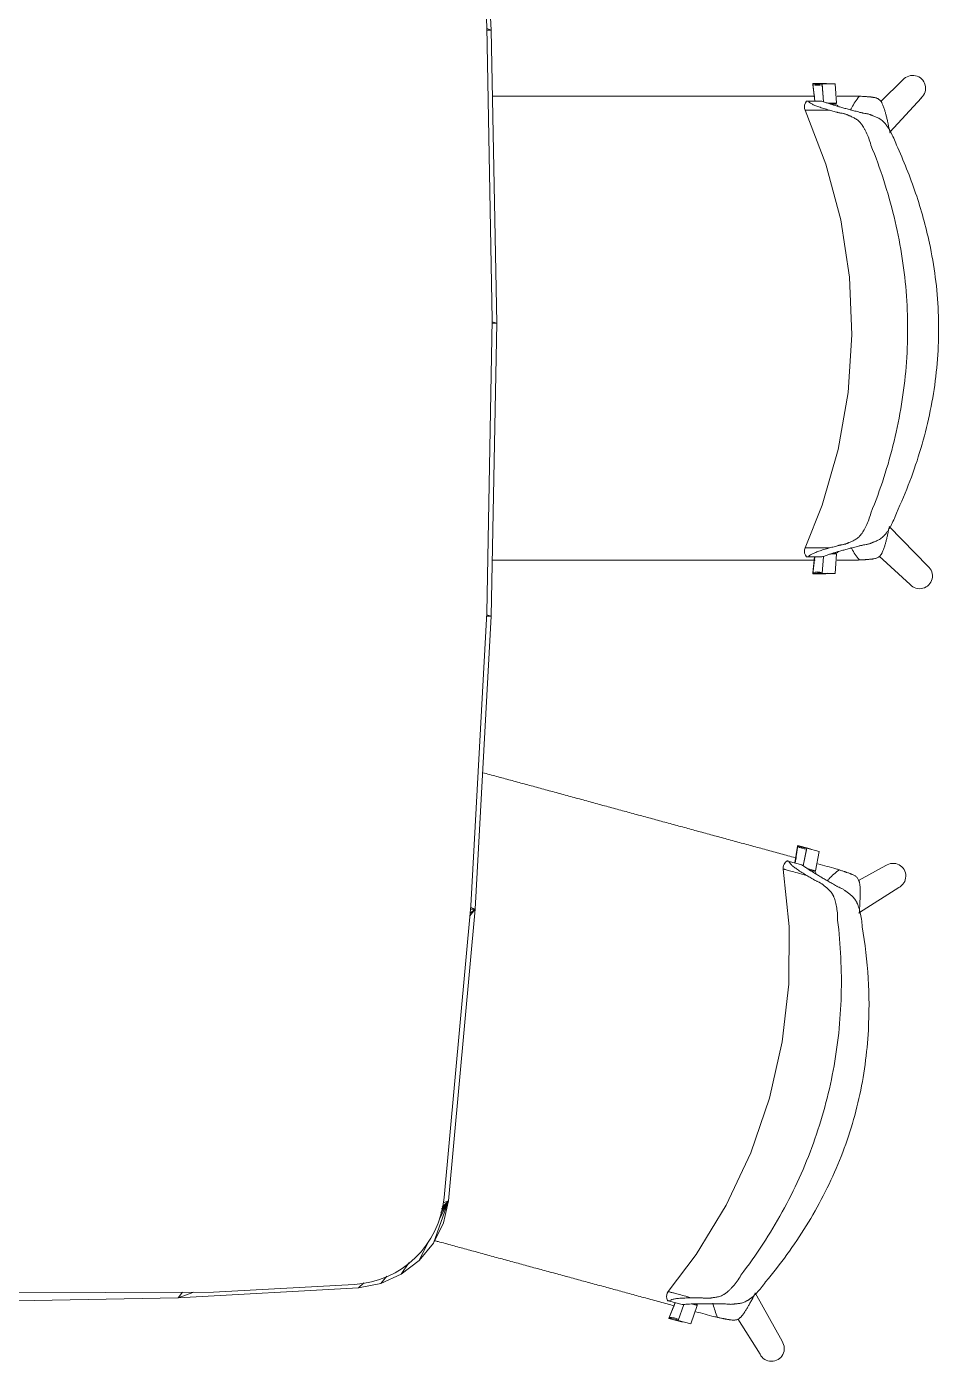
# Model space of a CAD drawing. Header units: millimetres. Extents: x 90978 to 295199, y -4084 to 97293.
# Drawn here: x 177962 to 178894, y 20698 to 22062 of the extents above; entities that cross this region are included whole.
import ezdxf

# ---------------------------------------------------------------- set-up
doc = ezdxf.new("R2010")
doc.units = ezdxf.units.MM
doc.header["$MEASUREMENT"] = 0
doc.layers.get('0').update_dxf_attribs({"linetype": 'CONTINUOUS'})
for name, color, linetype, lineweight in [('A-DETL-THIN', 8, 'CONTINUOUS', 9), ('G-IMPT', 8, 'CONTINUOUS', 9), ('I-FURN', 8, 'CONTINUOUS', 9)]:
    doc.layers.add(name, color=color, linetype=linetype, lineweight=lineweight)

# ---------------------------------------------------------------- blocks, each defined once
blk = doc.blocks.new('Synergy Type 3 - Desk Type 3_dwg_Family - 580997-310579-_3D_-V242-Level 0')
at = {"layer": 'G-IMPT'}
for p, q in [((-619.8, 2126.9), (-435.6, 2137.1)), ((-451.6, 2131.3), (-435.6, 2137.1)), ((-435.6, 2137.1), (-439.9, 2131.4)), ((-435.6, 2137.1), (-251.1, 2140.5)), ((-663.6, 2113.1), (-642.5, 2122.6)), ((-648.8, 2114.9), (-642.5, 2122.6)), ((-642.5, 2122.6), (-619.8, 2126.9)), ((-625.1, 2121.8), (-619.8, 2126.9)), ((-681.9, 2099.1), (-663.6, 2113.1)), ((-671.1, 2101.4), (-663.6, 2113.1)), ((-696.5, 2081.3), (-681.9, 2099.1)), ((-691.5, 2079.6), (-681.9, 2099.1)), ((-711.9, 2038.1), (-696.5, 2081.3)), ((-706.7, 2060.6), (-696.5, 2081.3)), ((-706.7, 2060.6), (-711.9, 2038.1)), ((-711.9, 2038.1), (-702.7, 2056.8)), ((-711.9, 2038.1), (-704.1, 2050.2)), ((-711.9, 2038.1), (-739.2, 1739.6)), ((-711.9, 2038.1), (-704.8, 2046.7)), ((-711.9, 2038.1), (-705.3, 2044.4)), ((-711.9, 2038.1), (-706.2, 2040.1)), ((-739.2, 1739.6), (-755.6, 1440.2)), ((-733.7, 1746.7), (-739.2, 1739.6)), ((-734, 1743.8), (-739.2, 1739.6)), ((-739.2, 1739.6), (-734.5, 1738.2)), ((-739.2, 1739.6), (-734.4, 1739.6)), ((-761.1, 1140.5), (-755.6, 1440.2)), ((-755.6, 1440.2), (-751, 1438.9)), ((-755.6, 1440.2), (-750.9, 1440.2)), ((-761.1, 1140.5), (-755.6, 840.8)), ((-761.1, 1140.5), (-756.5, 1139.1)), ((-761.1, 1140.5), (-756.5, 1140.5)), ((-755.6, 840.8), (-739.2, 541.4)), ((-755.6, 840.8), (-751.1, 839.4)), ((-755.6, 840.8), (-751.2, 840.8))]:
    blk.add_line(p, q, dxfattribs=at)

msp = doc.modelspace()

# ---------------------------------------------------------------- linework, layer by layer
at = {"layer": 'A-DETL-THIN'}
for p, q in [((178432, 22062.4), (178415.6, 22361.8)), ((178437.4, 21762.7), (178432, 22062.4)), ((178432, 21462.9), (178437.4, 21762.7)), ((178415.6, 21163.6), (178432, 21462.9)), ((178388.3, 20865.1), (178415.6, 21163.6)), ((178152.4, 20768.5), (178296.2, 20776.3)), ((177718.1, 20767.2), (178152.4, 20768.5))]:
    msp.add_line(p, q, dxfattribs=at)
msp.add_arc((178290.9, 20873.8), 97.7, 273.099, 354.8471, dxfattribs=at)
at = {"layer": 'I-FURN'}
for p, q in [((178765, 22004.4), (178767.2, 21986.2)), ((178778.4, 22004.4), (178765, 22004.4)), ((178765, 22003.4), (178767.1, 21986.2)), ((178775.9, 21985.7), (178774.7, 22003.1)), ((178776, 21985.7), (178774.8, 22004)), ((178774.8, 22004), (178788.1, 22004)), ((178788.1, 22004), (178789.4, 21984.1)), ((178857.3, 22008), (178834.6, 21985.9)), ((178757.6, 21984.5), (178758.8, 21986.2)), ((178774.5, 21986.2), (178760.8, 21986.2)), ((178843.8, 21954.7), (178876.1, 21989.8)), ((178756.6, 21980.8), (178756.8, 21982.3)), ((178756.7, 21978.9), (178756.6, 21980.8)), ((178757.2, 21977.1), (178756.7, 21978.9)), ((178756.8, 21982.3), (178757.6, 21984.5)), ((178757.2, 21977.1), (178778.5, 21922)), ((178789.4, 21984.1), (178780.6, 21984.1)), ((178789.4, 21983.2), (178783.5, 21983.2)), ((178778.5, 21922), (178793.7, 21864.9)), ((178793.7, 21864.9), (178802.6, 21806.4)), ((178802.6, 21806.4), (178805.1, 21747.3)), ((178805.1, 21747.3), (178801.3, 21688.3)), ((178801.3, 21688.3), (178791.1, 21630.1)), ((178791.1, 21630.1), (178774.7, 21573.3)), ((178774.7, 21573.3), (178757.2, 21529.4)), ((178882.8, 21510.8), (178843.3, 21551.5)), ((178756.7, 21527.5), (178756.6, 21525.6)), ((178756.6, 21525.6), (178756.8, 21524.1)), ((178757.2, 21529.4), (178756.7, 21527.5)), ((178756.8, 21524.1), (178757.6, 21522)), ((178757.6, 21522), (178758.8, 21520.2)), ((178783.5, 21523.3), (178789.4, 21523.3)), ((178786.4, 21524.2), (178789.4, 21524.2)), ((178789.4, 21523.3), (178788.1, 21503.4)), ((178774.5, 21520.2), (178760.8, 21520.2)), ((178767.1, 21520.2), (178765, 21503.1)), ((178767, 21520.2), (178765, 21504)), ((178774.7, 21503.4), (178775.9, 21520.7)), ((178833, 21521.1), (178864.6, 21492.1)), ((178765, 21503.1), (178778.3, 21503.1)), ((178788.1, 21503.4), (178774.7, 21503.4)), ((178749.4, 21224.4), (178746.9, 21207.3)), ((178749.7, 21225.3), (178747, 21207.2)), ((178762.6, 21221.8), (178749.7, 21225.3)), ((178755.3, 21204.5), (178758.7, 21221.5)), ((178755.4, 21204.4), (178759, 21222.4)), ((178759, 21222.4), (178771.8, 21218.9)), ((178735.9, 21206.2), (178737.2, 21208.1)), ((178737.2, 21208.1), (178738.9, 21209.5)), ((178754, 21205.3), (178740.9, 21208.9)), ((178771.8, 21218.9), (178767.9, 21199.4)), ((178735, 21203), (178735.3, 21204.8)), ((178735, 21201.1), (178735, 21203)), ((178735, 21201.1), (178741, 21142.3)), ((178735.3, 21204.8), (178735.9, 21206.2)), ((178767.9, 21199.4), (178759.4, 21201.7)), ((178767.7, 21198.5), (178762, 21200)), ((178839.7, 21204.6), (178811.9, 21189.2)), ((178812.7, 21156.7), (178853, 21182.1)), ((178741, 21142.3), (178740.7, 21083.2)), ((178740.7, 21083.2), (178733.9, 21024.5)), ((178733.9, 21024.5), (178720.9, 20966.8)), ((178720.9, 20966.8), (178701.7, 20910.8)), ((178701.7, 20910.8), (178676.6, 20857.3)), ((178676.6, 20857.3), (178645.8, 20806.8)), ((178645.8, 20806.8), (178617.4, 20769)), ((178615.8, 20765.6), (178615.6, 20764.1)), ((178615.6, 20764.1), (178615.8, 20761.9)), ((178616.4, 20767.4), (178615.8, 20765.6)), ((178615.8, 20761.9), (178616.5, 20759.8)), ((178617.4, 20769), (178616.4, 20767.4)), ((178624.5, 20757.6), (178618, 20741.6)), ((178624.4, 20757.7), (178618.3, 20742.5)), ((178631.6, 20755.7), (178618.5, 20759.3)), ((178733.7, 20718.2), (178706.3, 20767.8)), ((178627.5, 20739.4), (178633.2, 20755.8)), ((178646.9, 20754.7), (178640.3, 20735.9)), ((178641.2, 20756.3), (178646.9, 20754.7)), ((178644.2, 20756.4), (178647.2, 20755.6)), ((178618, 20741.6), (178630.9, 20738.1)), ((178640.3, 20735.9), (178627.5, 20739.4)), ((178688.4, 20741.1), (178711.2, 20704.9))]:
    msp.add_line(p, q, dxfattribs=at)
for centre, start, end in [((178867.3, 21999.5), 311.9896, 139.6059), ((178874.3, 21500.8), 221.9662, 49.5824), ((178847.1, 21193.8), 296.7636, 124.3798), ((178722.9, 20710.8), 206.7401, 34.3564)]:
    msp.add_arc(centre, 13.1, start, end, dxfattribs=at)
for centre, major_axis, start_param, end_param in [((178770.4, 22020.9), (0, 17.4), 2.819103, 3.398599), ((178770.4, 22019.9), (0, 17.4), 2.819103, 3.398599), ((178783.8, 22020.9), (0, 17.4), 2.819103, 2.902745), ((178770.4, 21487.5), (0, 17.4), 6.026179, 6.605675), ((178770.4, 21486.6), (0, 17.4), 6.026179, 6.605675), ((178783.7, 21486.6), (0, 17.4), 0.238848, 0.322489), ((178758.9, 21238.9), (4.6, 16.8), 2.819103, 3.398599), ((178759.2, 21239.8), (4.6, 16.8), 2.819103, 3.398599), ((178772.1, 21236.3), (4.6, 16.8), 2.819103, 2.902745), ((178618.9, 20724.3), (4.6, 16.8), 6.026179, 6.605675), ((178619.2, 20725.2), (4.6, 16.8), 6.026179, 6.605675), ((178631.7, 20720.8), (4.6, 16.8), 0.238848, 0.322489)]:
    msp.add_ellipse(centre, major_axis=major_axis, ratio=0.978487, start_param=start_param, end_param=end_param, dxfattribs=at)
for points, knots in [([(178437.8, 21991.5), (178441.7, 21991.5), (178450.5, 21991.5), (178464.2, 21991.5), (178478.8, 21991.5), (178493.7, 21991.5), (178508.9, 21991.5), (178524.2, 21991.5), (178539.4, 21991.5), (178551.9, 21991.5), (178562, 21991.5), (178569.7, 21991.5), (178577.3, 21991.5), (178587.3, 21991.5), (178599.7, 21991.5), (178612, 21991.5), (178622, 21991.5), (178629.6, 21991.5), (178637.1, 21991.5), (178647.1, 21991.5), (178659.6, 21991.5), (178672, 21991.5), (178682.1, 21991.5), (178689.8, 21991.5), (178697.5, 21991.5), (178707.5, 21991.5), (178720, 21991.5), (178735.1, 21991.5), (178750.5, 21991.5), (178761.3, 21991.5), (178766.9, 21991.5), (178767.3, 21991.5)], [-0.8855315, -0.8855315, -0.8855315, -0.8855315, -0.8571429, -0.8214286, -0.7857143, -0.75, -0.7142857, -0.6785714, -0.6428571, -0.6071429, -0.5892857, -0.5714286, -0.5535714, -0.5357143, -0.5, -0.4642857, -0.4464286, -0.4285714, -0.4107143, -0.3928571, -0.3571429, -0.3214286, -0.3035714, -0.2857143, -0.2678571, -0.25, -0.2142857, -0.1785714, -0.1428571, -0.1071429, -0.103964, -0.103964, -0.103964, -0.103964]), ([(178760.8, 21986.2), (178760.3, 21986.2), (178759.5, 21986.2), (178758.8, 21986.2), (178758.7, 21986.2), (178759.3, 21986.2), (178760.1, 21986.2), (178760.5, 21986.2)], [0, 0, 0, 0, 0.125, 0.25, 0.375, 0.5, 0.5837817, 0.5837817, 0.5837817, 0.5837817]), ([(178812.8, 21991.3), (178811.2, 21989.4), (178808.4, 21985.6), (178805.5, 21980.9), (178804.2, 21978.1), (178803.8, 21977.3)], [0, 0, 0, 0, 0.02777778, 0.05555556, 0.06696683, 0.06696683, 0.06696683, 0.06696683]), ([(178812.8, 21991.3), (178813.9, 21991.3), (178815.5, 21991.2), (178817.5, 21991), (178818.6, 21991), (178819.4, 21990.9), (178820.2, 21990.9), (178821.2, 21990.8), (178822.4, 21990.7), (178823.7, 21990.6), (178824.6, 21990.5), (178825.1, 21990.4), (178825.5, 21990.4), (178825.9, 21990.3), (178826.4, 21990.3), (178827.2, 21990.1), (178828.4, 21989.9), (178829.8, 21989.6), (178831, 21989.2), (178832.2, 21988.5), (178833.4, 21987.6), (178834.3, 21986.7), (178835, 21985.8), (178835.4, 21985.1), (178835.8, 21984.4), (178836.3, 21983.4), (178836.9, 21982.1), (178837.5, 21980.4), (178838.1, 21978.6), (178838.7, 21976.9), (178839.1, 21975.3), (178839.6, 21973.8), (178840, 21972.1), (178840.5, 21970.3), (178841.1, 21967.8), (178842.1, 21963.4), (178842.9, 21959.6), (178843.4, 21957.3)], [0, 0, 0, 0, 0.0625, 0.09375, 0.109375, 0.125, 0.140625, 0.15625, 0.1875, 0.21875, 0.234375, 0.242188, 0.25, 0.257812, 0.265625, 0.28125, 0.3125, 0.34375, 0.375, 0.40625, 0.4375, 0.46875, 0.484375, 0.5, 0.515625, 0.53125, 0.5625, 0.59375, 0.625, 0.65625, 0.6875, 0.71875, 0.75, 0.78125, 0.8125, 0.875, 1, 1, 1, 1]), ([(178757.9, 21977.1), (178758.1, 21977.1), (178758.8, 21977.1), (178760.8, 21977.1), (178764.7, 21977.1), (178771.9, 21977.1), (178778.4, 21977.1), (178782.1, 21977.1)], [0.4444444, 0.4444444, 0.4444444, 0.4444444, 0.5138889, 0.5833333, 0.7222222, 0.8611111, 1, 1, 1, 1]), ([(178781.6, 21983.8), (178783.5, 21983.1), (178786.7, 21982.1), (178791.8, 21980.6), (178795.8, 21979.5), (178800.1, 21978.3), (178804.6, 21977.2), (178808.6, 21976.1), (178812, 21975.2), (178814.1, 21974.6), (178815.8, 21974.2), (178817.5, 21973.9), (178819.2, 21973.7), (178820.9, 21973.3), (178822.3, 21973), (178823.5, 21972.6), (178824.3, 21972.3), (178824.8, 21972.1), (178825.2, 21971.9), (178825.6, 21971.8), (178826.1, 21971.5), (178827, 21971.2), (178828.3, 21970.7), (178830, 21970), (178831.7, 21969.2), (178833.4, 21968.3), (178835.1, 21967.2), (178836.5, 21966), (178837.5, 21965.1), (178838.1, 21964.5), (178838.5, 21964), (178838.9, 21963.6), (178839.4, 21962.9), (178840.4, 21961.7), (178841.7, 21959.8), (178843.3, 21957.3), (178845.4, 21953.7), (178847.8, 21948.6), (178849.7, 21943.9), (178850.6, 21941.4)], [0, 0, 0, 0, 0.142857, 0.214286, 0.285714, 0.357143, 0.428571, 0.5, 0.535714, 0.571429, 0.589286, 0.607143, 0.642857, 0.660714, 0.678571, 0.696429, 0.705357, 0.709821, 0.714286, 0.71875, 0.723214, 0.732143, 0.75, 0.767857, 0.785714, 0.803571, 0.821429, 0.839286, 0.848214, 0.852679, 0.857143, 0.861607, 0.866071, 0.875, 0.892857, 0.910714, 0.928571, 0.964286, 1, 1, 1, 1]), ([(178824.5, 21941.4), (178823.8, 21943.9), (178822.3, 21948.5), (178820.2, 21953.6), (178818.4, 21957.2), (178817, 21959.6), (178815.7, 21961.5), (178814.9, 21962.7), (178814.4, 21963.4), (178814, 21963.8), (178813.6, 21964.3), (178813.1, 21964.9), (178812.1, 21965.9), (178810.7, 21967.1), (178809, 21968.2), (178807.3, 21969.2), (178805.6, 21970), (178804, 21970.8), (178802.7, 21971.3), (178801.8, 21971.7), (178801.4, 21971.9), (178801, 21972.1), (178800.7, 21972.2), (178800.2, 21972.4), (178799.4, 21972.7), (178798.4, 21973.1), (178797.2, 21973.4), (178795.8, 21973.7), (178794.3, 21974), (178792.8, 21974.2), (178791.7, 21974.5), (178790.5, 21974.8), (178788.9, 21975.3), (178786.1, 21976), (178783.7, 21976.7), (178782.1, 21977.1)], [0, 0, 0, 0, 0.0625, 0.125, 0.15625, 0.1875, 0.21875, 0.234375, 0.242188, 0.25, 0.257812, 0.265625, 0.28125, 0.3125, 0.34375, 0.375, 0.40625, 0.4375, 0.46875, 0.484375, 0.492188, 0.5, 0.507812, 0.515625, 0.53125, 0.5625, 0.59375, 0.625, 0.6875, 0.71875, 0.75, 0.78125, 0.8125, 0.875, 1, 1, 1, 1]), ([(178824.5, 21565.1), (178829.4, 21577), (178838.2, 21601.2), (178852.2, 21650.8), (178862.6, 21714.5), (178862.6, 21792), (178852.2, 21855.7), (178838.2, 21905.3), (178829.4, 21929.4), (178824.5, 21941.4)], [-1, -1, -1, -1, -0.9, -0.8, -0.6, -0.4, -0.2, -0.1, 0, 0, 0, 0]), ([(178850.6, 21941.4), (178858, 21925.3), (178871.2, 21892.5), (178887, 21835.5), (178895.5, 21771), (178892.3, 21700.1), (178879.8, 21642.2), (178864.7, 21597.5), (178855.6, 21575.8), (178850.6, 21565.1)], [-1, -1, -1, -1, -0.863636, -0.727273, -0.545455, -0.363636, -0.181818, -0.090909, 0, 0, 0, 0]), ([(178850.6, 21565.1), (178849.7, 21562.6), (178847.8, 21557.8), (178845.4, 21552.7), (178843.3, 21549.1), (178841.7, 21546.7), (178840.4, 21544.8), (178839.4, 21543.6), (178838.9, 21542.9), (178838.5, 21542.4), (178838.1, 21542), (178837.5, 21541.4), (178836.5, 21540.4), (178835.1, 21539.3), (178833.4, 21538.1), (178831.7, 21537.2), (178830, 21536.5), (178828.3, 21535.8), (178827, 21535.3), (178826.1, 21534.9), (178825.6, 21534.7), (178825.2, 21534.5), (178824.8, 21534.4), (178824.3, 21534.2), (178823.5, 21533.9), (178822.3, 21533.5), (178820.9, 21533.2), (178819.2, 21532.8), (178817.5, 21532.5), (178815.8, 21532.2), (178814.5, 21531.9), (178813.2, 21531.6), (178811.5, 21531.2), (178808.6, 21530.4), (178804.6, 21529.3), (178800.1, 21528.1), (178795.8, 21527), (178791.8, 21525.9), (178788, 21524.8), (178784.6, 21523.7), (178782.6, 21523), (178781.6, 21522.7)], [0, 0, 0, 0, 0.035714, 0.071429, 0.089286, 0.107143, 0.125, 0.133929, 0.138393, 0.142857, 0.147321, 0.151786, 0.160714, 0.178571, 0.196429, 0.214286, 0.232143, 0.25, 0.267857, 0.276786, 0.28125, 0.285714, 0.290179, 0.294643, 0.303571, 0.321429, 0.339286, 0.357143, 0.392857, 0.410714, 0.428571, 0.446429, 0.464286, 0.5, 0.571429, 0.642857, 0.714286, 0.785714, 0.857143, 0.928571, 1, 1, 1, 1]), ([(178782.1, 21529.4), (178783.7, 21529.8), (178786.1, 21530.5), (178788.9, 21531.2), (178790.5, 21531.6), (178791.7, 21532), (178792.8, 21532.2), (178794.3, 21532.5), (178795.8, 21532.7), (178797.2, 21533.1), (178798.4, 21533.4), (178799.4, 21533.7), (178800.2, 21534), (178800.7, 21534.2), (178801, 21534.4), (178801.4, 21534.6), (178801.8, 21534.8), (178802.7, 21535.2), (178804, 21535.7), (178805.6, 21536.4), (178807.3, 21537.2), (178809, 21538.2), (178810.7, 21539.4), (178812.1, 21540.6), (178813.1, 21541.6), (178813.6, 21542.2), (178814, 21542.6), (178814.4, 21543.1), (178814.9, 21543.8), (178815.7, 21545), (178817, 21546.8), (178818.4, 21549.3), (178820.2, 21552.9), (178822.3, 21558), (178823.8, 21562.6), (178824.5, 21565.1)], [0, 0, 0, 0, 0.125, 0.1875, 0.21875, 0.25, 0.28125, 0.3125, 0.375, 0.40625, 0.4375, 0.46875, 0.484375, 0.492188, 0.5, 0.507812, 0.515625, 0.53125, 0.5625, 0.59375, 0.625, 0.65625, 0.6875, 0.71875, 0.734375, 0.742188, 0.75, 0.757812, 0.765625, 0.78125, 0.8125, 0.84375, 0.875, 0.9375, 1, 1, 1, 1]), ([(178843.4, 21551.1), (178842.9, 21548.8), (178842.1, 21545), (178841.1, 21540.6), (178840.5, 21538.1), (178840, 21536.3), (178839.6, 21534.6), (178839.1, 21533), (178838.7, 21531.5), (178838.1, 21529.7), (178837.5, 21527.9), (178836.9, 21526.3), (178836.3, 21524.9), (178835.8, 21524), (178835.4, 21523.3), (178835, 21522.6), (178834.3, 21521.7), (178833.4, 21520.7), (178832.2, 21519.8), (178831, 21519.2), (178829.8, 21518.8), (178828.4, 21518.5), (178827.2, 21518.2), (178826.4, 21518.1), (178825.9, 21518), (178825.5, 21518), (178825.1, 21517.9), (178824.6, 21517.9), (178823.7, 21517.8), (178822.4, 21517.7), (178821.2, 21517.6), (178820.2, 21517.5), (178819.4, 21517.5), (178818.6, 21517.4), (178817.5, 21517.3), (178815.5, 21517.2), (178813.9, 21517.1), (178812.8, 21517.1)], [0, 0, 0, 0, 0.125, 0.1875, 0.21875, 0.25, 0.28125, 0.3125, 0.34375, 0.375, 0.40625, 0.4375, 0.46875, 0.484375, 0.5, 0.515625, 0.53125, 0.5625, 0.59375, 0.625, 0.65625, 0.6875, 0.71875, 0.734375, 0.742188, 0.75, 0.757812, 0.765625, 0.78125, 0.8125, 0.84375, 0.859375, 0.875, 0.890625, 0.90625, 0.9375, 1, 1, 1, 1]), ([(178782.1, 21529.4), (178779.1, 21529.4), (178773.8, 21529.4), (178767.4, 21529.4), (178762.6, 21529.4), (178760, 21529.4), (178758.6, 21529.4), (178758.1, 21529.4), (178757.9, 21529.4)], [0, 0, 0, 0, 0.1111111, 0.2222222, 0.3333333, 0.4444444, 0.5, 0.5555556, 0.5555556, 0.5555556, 0.5555556]), ([(178804.5, 21529.7), (178804.6, 21529.4), (178805.8, 21527), (178808.4, 21522.7), (178811.2, 21518.9), (178812.8, 21517.1)], [0.93933321, 0.93933321, 0.93933321, 0.93933321, 0.94444444, 0.97222222, 1, 1, 1, 1]), ([(178767.4, 21516.9), (178766.7, 21516.9), (178763.4, 21516.9), (178757.6, 21516.9), (178749.8, 21516.9), (178742, 21516.9), (178731.9, 21516.9), (178719.6, 21516.9), (178707.3, 21516.9), (178697.4, 21516.9), (178689.8, 21516.9), (178682.2, 21516.9), (178672.2, 21516.9), (178659.7, 21516.9), (178644.8, 21516.9), (178629.7, 21516.9), (178614.5, 21516.9), (178599.6, 21516.9), (178587.1, 21516.9), (178577, 21516.9), (178569.3, 21516.9), (178561.7, 21516.9), (178551.7, 21516.9), (178539.2, 21516.9), (178526.7, 21516.9), (178516.7, 21516.9), (178509, 21516.9), (178501.4, 21516.9), (178491.4, 21516.9), (178479.1, 21516.9), (178464.5, 21516.9), (178450.7, 21516.9), (178441.7, 21516.9), (178437.6, 21516.9)], [-0.8977274, -0.8977274, -0.8977274, -0.8977274, -0.8928571, -0.875, -0.8571429, -0.8392857, -0.8214286, -0.7857143, -0.75, -0.7321429, -0.7142857, -0.6964286, -0.6785714, -0.6428571, -0.6071429, -0.5714286, -0.5357143, -0.5, -0.4642857, -0.4464286, -0.4285714, -0.4107143, -0.3928571, -0.3571429, -0.3214286, -0.3035714, -0.2857143, -0.2678571, -0.25, -0.2142857, -0.1785714, -0.1428571, -0.1134191, -0.1134191, -0.1134191, -0.1134191]), ([(178760.5, 21520.2), (178760.1, 21520.2), (178759.3, 21520.2), (178758.7, 21520.2), (178758.8, 21520.2), (178759.5, 21520.2), (178760.3, 21520.2), (178760.8, 21520.2)], [0.4171888, 0.4171888, 0.4171888, 0.4171888, 0.5, 0.625, 0.75, 0.875, 1, 1, 1, 1]), ([(178427.8, 21299.6), (178432.5, 21298.3), (178441.9, 21295.8), (178456, 21291.9), (178470.2, 21288.1), (178484.5, 21284.2), (178499.2, 21280.2), (178514, 21276.2), (178528.6, 21272.2), (178540.7, 21268.9), (178550.4, 21266.2), (178557.8, 21264.2), (178565.2, 21262.2), (178574.8, 21259.6), (178586.8, 21256.3), (178598.7, 21253.1), (178608.3, 21250.5), (178615.6, 21248.5), (178622.9, 21246.5), (178632.6, 21243.9), (178644.5, 21240.6), (178656.6, 21237.3), (178666.3, 21234.7), (178673.7, 21232.7), (178681.1, 21230.7), (178690.8, 21228), (178702.9, 21224.7), (178717.4, 21220.8), (178732.3, 21216.7), (178742.7, 21213.9), (178748.1, 21212.4), (178748.5, 21212.3)], [-0.8924428, -0.8924428, -0.8924428, -0.8924428, -0.8571429, -0.8214286, -0.7857143, -0.75, -0.7142857, -0.6785714, -0.6428571, -0.6071429, -0.5892857, -0.5714286, -0.5535714, -0.5357143, -0.5, -0.4642857, -0.4464286, -0.4285714, -0.4107143, -0.3928571, -0.3571429, -0.3214286, -0.3035714, -0.2857143, -0.2678571, -0.25, -0.2142857, -0.1785714, -0.1428571, -0.1071429, -0.103964, -0.103964, -0.103964, -0.103964]), ([(178740.9, 21208.9), (178740.3, 21209.1), (178739.6, 21209.3), (178738.9, 21209.5), (178738.8, 21209.5), (178739.4, 21209.3), (178740.2, 21209.1), (178740.5, 21209)], [0, 0, 0, 0, 0.125, 0.25, 0.375, 0.5, 0.5837817, 0.5837817, 0.5837817, 0.5837817]), ([(178735, 21201.1), (178735, 21201.1), (178735.1, 21201), (178735.6, 21200.9), (178736.5, 21200.7), (178738.4, 21200.2), (178742.2, 21199.1), (178749.1, 21197.2), (178755.4, 21195.5), (178759, 21194.5)], [0.3374293, 0.3374293, 0.3374293, 0.3374293, 0.3888889, 0.4444444, 0.5138889, 0.5833333, 0.7222222, 0.8611111, 1, 1, 1, 1]), ([(178790.5, 21148.9), (178790.5, 21151.5), (178790.3, 21156.4), (178789.6, 21161.8), (178788.8, 21165.8), (178788, 21168.5), (178787.4, 21170.6), (178786.8, 21172), (178786.5, 21172.8), (178786.3, 21173.4), (178786, 21173.9), (178785.7, 21174.6), (178785, 21175.8), (178784, 21177.3), (178782.7, 21178.9), (178781.3, 21180.3), (178779.9, 21181.5), (178778.5, 21182.7), (178777.4, 21183.5), (178776.6, 21184.1), (178776.2, 21184.5), (178775.9, 21184.7), (178775.6, 21185), (178775.2, 21185.3), (178774.6, 21185.8), (178773.7, 21186.4), (178772.6, 21187), (178771.3, 21187.7), (178770, 21188.3), (178768.6, 21188.9), (178767.5, 21189.5), (178766.5, 21190.1), (178765, 21191), (178762.5, 21192.4), (178760.4, 21193.7), (178759, 21194.5)], [0, 0, 0, 0, 0.0625, 0.125, 0.15625, 0.1875, 0.21875, 0.234375, 0.242188, 0.25, 0.257812, 0.265625, 0.28125, 0.3125, 0.34375, 0.375, 0.40625, 0.4375, 0.46875, 0.484375, 0.492188, 0.5, 0.507812, 0.515625, 0.53125, 0.5625, 0.59375, 0.625, 0.6875, 0.71875, 0.75, 0.78125, 0.8125, 0.875, 1, 1, 1, 1]), ([(178760.3, 21201.1), (178761.9, 21200), (178764.8, 21198.1), (178769.2, 21195.4), (178772.9, 21193.2), (178776.7, 21191), (178780.7, 21188.7), (178784.3, 21186.6), (178787.3, 21184.9), (178789.2, 21183.7), (178790.8, 21182.9), (178792.3, 21182.2), (178793.9, 21181.5), (178795.5, 21180.7), (178796.7, 21180), (178797.7, 21179.3), (178798.5, 21178.8), (178798.9, 21178.5), (178799.2, 21178.2), (178799.5, 21178), (178800, 21177.6), (178800.7, 21177), (178801.9, 21176.2), (178803.3, 21175.1), (178804.7, 21173.9), (178806.2, 21172.6), (178807.5, 21171.1), (178808.6, 21169.6), (178809.3, 21168.4), (178809.7, 21167.7), (178810, 21167.1), (178810.2, 21166.5), (178810.6, 21165.8), (178811.2, 21164.3), (178812, 21162.2), (178812.9, 21159.4), (178813.9, 21155.4), (178814.9, 21149.8), (178815.5, 21144.7), (178815.7, 21142.1)], [0, 0, 0, 0, 0.142857, 0.214286, 0.285714, 0.357143, 0.428571, 0.5, 0.535714, 0.571429, 0.589286, 0.607143, 0.642857, 0.660714, 0.678571, 0.696429, 0.705357, 0.709821, 0.714286, 0.71875, 0.723214, 0.732143, 0.75, 0.767857, 0.785714, 0.803571, 0.821429, 0.839286, 0.848214, 0.852679, 0.857143, 0.861607, 0.866071, 0.875, 0.892857, 0.910714, 0.928571, 0.964286, 1, 1, 1, 1]), ([(178768.6, 21195.8), (178768.4, 21196.3), (178768.1, 21197.2), (178767.8, 21198.1), (178767.6, 21198.5)], [-0.5281276, -0.5281276, -0.5281276, -0.5281276, -0.3333333, -0.1189454, -0.1189454, -0.1189454, -0.1189454]), ([(178792.4, 21200.2), (178790.3, 21198.8), (178786.6, 21195.9), (178782.6, 21192.1), (178780.6, 21189.7), (178780, 21189)], [0, 0, 0, 0, 0.02777778, 0.05555556, 0.06696683, 0.06696683, 0.06696683, 0.06696683]), ([(178792.4, 21200.2), (178793.4, 21199.8), (178795, 21199.3), (178796.8, 21198.7), (178797.8, 21198.3), (178798.6, 21198.1), (178799.4, 21197.8), (178800.3, 21197.5), (178801.5, 21197), (178802.6, 21196.6), (178803.5, 21196.3), (178804, 21196.1), (178804.3, 21196), (178804.7, 21195.8), (178805.2, 21195.6), (178806, 21195.2), (178807.1, 21194.7), (178808.3, 21194), (178809.4, 21193.3), (178810.4, 21192.4), (178811.3, 21191.2), (178811.9, 21190), (178812.3, 21189), (178812.5, 21188.2), (178812.7, 21187.5), (178813, 21186.4), (178813.2, 21185), (178813.4, 21183.2), (178813.5, 21181.3), (178813.5, 21179.5), (178813.6, 21177.8), (178813.6, 21176.2), (178813.5, 21174.5), (178813.5, 21172.6), (178813.4, 21170.1), (178813.3, 21165.5), (178813.1, 21161.7), (178812.9, 21159.3)], [0, 0, 0, 0, 0.0625, 0.09375, 0.109375, 0.125, 0.140625, 0.15625, 0.1875, 0.21875, 0.234375, 0.242188, 0.25, 0.257812, 0.265625, 0.28125, 0.3125, 0.34375, 0.375, 0.40625, 0.4375, 0.46875, 0.484375, 0.5, 0.515625, 0.53125, 0.5625, 0.59375, 0.625, 0.65625, 0.6875, 0.71875, 0.75, 0.78125, 0.8125, 0.875, 1, 1, 1, 1]), ([(178691.7, 20785.9), (178699.5, 20796.1), (178714.4, 20817.1), (178741, 20861.3), (178767.7, 20920), (178788, 20994.8), (178794.8, 21059), (178794.2, 21110.5), (178792.1, 21136.1), (178790.5, 21148.9)], [-1, -1, -1, -1, -0.9, -0.8, -0.6, -0.4, -0.2, -0.1, 0, 0, 0, 0]), ([(178815.7, 21142.1), (178818.7, 21124.6), (178822.7, 21089.5), (178823, 21030.4), (178814.3, 20965.9), (178792.6, 20898.3), (178765.4, 20845.8), (178739, 20806.6), (178724.5, 20788), (178716.9, 20779)], [-1, -1, -1, -1, -0.863636, -0.727273, -0.545455, -0.363636, -0.181818, -0.090909, 0, 0, 0, 0]), ([(178623.9, 20754.3), (178623.2, 20754.5), (178620.1, 20755.3), (178614.4, 20756.9), (178606.9, 20758.9), (178599.4, 20761), (178589.7, 20763.6), (178577.8, 20766.9), (178566, 20770.1), (178556.4, 20772.7), (178549.1, 20774.7), (178541.7, 20776.7), (178532.1, 20779.3), (178520, 20782.6), (178505.7, 20786.5), (178491.1, 20790.5), (178476.4, 20794.4), (178462, 20798.4), (178449.9, 20801.7), (178440.2, 20804.3), (178432.8, 20806.3), (178425.5, 20808.3), (178415.8, 20811), (178403.8, 20814.2), (178391.7, 20817.5), (178383.4, 20819.8), (178379.8, 20820.7), (178378.7, 20821)], [-0.8977274, -0.8977274, -0.8977274, -0.8977274, -0.8928571, -0.875, -0.8571429, -0.8392857, -0.8214286, -0.7857143, -0.75, -0.7321429, -0.7142857, -0.6964286, -0.6785714, -0.6428571, -0.6071429, -0.5714286, -0.5357143, -0.5, -0.4642857, -0.4464286, -0.4285714, -0.4107143, -0.3928571, -0.3571429, -0.3214286, -0.3035714, -0.2956739, -0.2956739, -0.2956739, -0.2956739]), ([(178641.4, 20762.5), (178643.1, 20762.5), (178645.5, 20762.5), (178648.4, 20762.5), (178650.1, 20762.5), (178651.3, 20762.5), (178652.5, 20762.5), (178654, 20762.3), (178655.5, 20762.2), (178657, 20762.1), (178658.2, 20762.1), (178659.3, 20762.2), (178660.1, 20762.3), (178660.6, 20762.3), (178661, 20762.4), (178661.4, 20762.5), (178661.9, 20762.5), (178662.8, 20762.7), (178664.2, 20762.9), (178666, 20763.1), (178667.8, 20763.5), (178669.7, 20764), (178671.7, 20764.7), (178673.3, 20765.5), (178674.5, 20766.1), (178675.2, 20766.6), (178675.7, 20766.9), (178676.1, 20767.3), (178676.8, 20767.8), (178678, 20768.7), (178679.6, 20770.2), (178681.6, 20772.2), (178684.3, 20775.2), (178687.7, 20779.5), (178690.4, 20783.6), (178691.7, 20785.9)], [0, 0, 0, 0, 0.125, 0.1875, 0.21875, 0.25, 0.28125, 0.3125, 0.375, 0.40625, 0.4375, 0.46875, 0.484375, 0.492188, 0.5, 0.507812, 0.515625, 0.53125, 0.5625, 0.59375, 0.625, 0.65625, 0.6875, 0.71875, 0.734375, 0.742188, 0.75, 0.757812, 0.765625, 0.78125, 0.8125, 0.84375, 0.875, 0.9375, 1, 1, 1, 1]), ([(178716.9, 20779), (178715.3, 20776.8), (178712.3, 20772.7), (178708.6, 20768.4), (178705.7, 20765.5), (178703.5, 20763.5), (178701.7, 20762.1), (178700.5, 20761.2), (178699.8, 20760.7), (178699.2, 20760.3), (178698.7, 20760), (178698, 20759.6), (178696.8, 20758.9), (178695.1, 20758.2), (178693.2, 20757.5), (178691.3, 20757.1), (178689.5, 20756.8), (178687.7, 20756.6), (178686.3, 20756.4), (178685.3, 20756.3), (178684.7, 20756.3), (178684.3, 20756.2), (178683.9, 20756.1), (178683.4, 20756.1), (178682.5, 20756), (178681.3, 20755.9), (178679.9, 20756), (178678.1, 20756.1), (178676.4, 20756.3), (178674.7, 20756.4), (178673.4, 20756.5), (178672, 20756.5), (178670.3, 20756.5), (178667.3, 20756.5), (178663.1, 20756.6), (178658.4, 20756.6), (178654, 20756.6), (178649.8, 20756.6), (178645.9, 20756.5), (178642.3, 20756.4), (178640.2, 20756.3), (178639.2, 20756.2)], [0, 0, 0, 0, 0.035714, 0.071429, 0.089286, 0.107143, 0.125, 0.133929, 0.138393, 0.142857, 0.147321, 0.151786, 0.160714, 0.178571, 0.196429, 0.214286, 0.232143, 0.25, 0.267857, 0.276786, 0.28125, 0.285714, 0.290179, 0.294643, 0.303571, 0.321429, 0.339286, 0.357143, 0.392857, 0.410714, 0.428571, 0.446429, 0.464286, 0.5, 0.571429, 0.642857, 0.714286, 0.785714, 0.857143, 0.928571, 1, 1, 1, 1]), ([(178618.1, 20759.4), (178617.8, 20759.5), (178617, 20759.7), (178616.4, 20759.8), (178616.5, 20759.8), (178617.2, 20759.6), (178618, 20759.4), (178618.5, 20759.3)], [0.4171888, 0.4171888, 0.4171888, 0.4171888, 0.5, 0.625, 0.75, 0.875, 1, 1, 1, 1]), ([(178641.4, 20762.5), (178638.6, 20763.3), (178633.4, 20764.7), (178627.2, 20766.4), (178622.6, 20767.6), (178620.1, 20768.3), (178618.7, 20768.7), (178618, 20768.9), (178617.5, 20769), (178617.4, 20769), (178617.4, 20769)], [0, 0, 0, 0, 0.1111111, 0.2222222, 0.3333333, 0.4444444, 0.5, 0.5555556, 0.6111111, 0.6625707, 0.6625707, 0.6625707, 0.6625707]), ([(178706.3, 20767.4), (178705.2, 20765.3), (178703.4, 20761.8), (178701.2, 20757.8), (178700, 20755.6), (178699.1, 20754), (178698.2, 20752.5), (178697.4, 20751.1), (178696.5, 20749.7), (178695.6, 20748.1), (178694.5, 20746.6), (178693.5, 20745.1), (178692.6, 20744), (178691.8, 20743.2), (178691.3, 20742.6), (178690.7, 20742.1), (178689.8, 20741.4), (178688.7, 20740.7), (178687.3, 20740.2), (178686, 20739.9), (178684.7, 20739.8), (178683.3, 20739.8), (178682.1, 20739.9), (178681.2, 20740), (178680.7, 20740.1), (178680.3, 20740.1), (178679.9, 20740.2), (178679.4, 20740.3), (178678.5, 20740.4), (178677.3, 20740.6), (178676.1, 20740.9), (178675.1, 20741.1), (178674.3, 20741.2), (178673.5, 20741.4), (178672.4, 20741.6), (178670.5, 20742), (178668.9, 20742.3), (178667.8, 20742.6)], [0, 0, 0, 0, 0.125, 0.1875, 0.21875, 0.25, 0.28125, 0.3125, 0.34375, 0.375, 0.40625, 0.4375, 0.46875, 0.484375, 0.5, 0.515625, 0.53125, 0.5625, 0.59375, 0.625, 0.65625, 0.6875, 0.71875, 0.734375, 0.742188, 0.75, 0.757812, 0.765625, 0.78125, 0.8125, 0.84375, 0.859375, 0.875, 0.890625, 0.90625, 0.9375, 1, 1, 1, 1]), ([(178663.1, 20757), (178663.2, 20756.6), (178663.7, 20754), (178665, 20749.2), (178666.8, 20744.8), (178667.8, 20742.6)], [0.93933321, 0.93933321, 0.93933321, 0.93933321, 0.94444444, 0.97222222, 1, 1, 1, 1])]:
    msp.add_open_spline(points, degree=3, knots=knots, dxfattribs=at)
for points in [[(178782.1, 21977.1), (178780.1, 21977.7), (178776.3, 21978.7), (178771.3, 21980.4), (178767.1, 21981.9), (178763.9, 21983.4), (178761.7, 21984.9), (178761, 21985.8), (178760.8, 21986.2)], [(178774.5, 21986.2), (178775.6, 21985.8), (178777.8, 21985), (178780.3, 21984.2), (178781.6, 21983.8)], [(178790, 21991.5), (178796.5, 21991.5), (178802.8, 21991.5), (178809, 21991.5)], [(178809, 21991.5), (178809.6, 21991.5), (178810.9, 21991.4), (178812.2, 21991.3), (178812.8, 21991.3)], [(178791, 21980.9), (178790.7, 21981.3), (178790.5, 21981.7), (178790.2, 21982.1)], [(178844.1, 21953.6), (178843.9, 21954.8), (178843.6, 21956.1), (178843.4, 21957.3)], [(178843.4, 21957.3), (178843.6, 21956.1), (178843.8, 21954.9), (178844.1, 21953.7)], [(178760.8, 21520.2), (178761, 21520.7), (178761.7, 21521.6), (178763.9, 21523.1), (178767.1, 21524.5), (178771.3, 21526.1), (178776.3, 21527.7), (178780.1, 21528.8), (178782.1, 21529.4)], [(178781.6, 21522.7), (178780.3, 21522.3), (178777.8, 21521.4), (178775.6, 21520.6), (178774.5, 21520.2)], [(178790.2, 21524.4), (178790.5, 21524.8), (178790.7, 21525.2), (178791, 21525.6)], [(178809, 21516.9), (178802.8, 21516.9), (178796.5, 21516.9), (178790, 21516.9)], [(178812.8, 21517.1), (178812.2, 21517), (178810.9, 21517), (178809.6, 21516.9), (178809, 21516.9)], [(178759, 21194.5), (178757.2, 21195.6), (178753.8, 21197.6), (178749.5, 21200.5), (178745.8, 21203.1), (178743.1, 21205.4), (178741.4, 21207.4), (178740.9, 21208.5), (178740.9, 21208.9)], [(178754, 21205.3), (178755, 21204.7), (178756.9, 21203.3), (178759.1, 21201.9), (178760.3, 21201.1)], [(178770.4, 21206.4), (178776.7, 21204.6), (178782.8, 21203), (178788.7, 21201.4)], [(178788.7, 21201.4), (178789.3, 21201.2), (178790.5, 21200.8), (178791.7, 21200.4), (178792.4, 21200.2)], [(178812.6, 21155.6), (178812.7, 21156.8), (178812.8, 21158.1), (178812.9, 21159.3)], [(178812.9, 21159.3), (178812.8, 21158.1), (178812.7, 21156.9), (178812.6, 21155.7)], [(178618.5, 20759.3), (178618.8, 20759.7), (178619.7, 20760.3), (178622.2, 20761.2), (178625.7, 20761.8), (178630.2, 20762.2), (178635.4, 20762.5), (178639.4, 20762.5), (178641.4, 20762.5)], [(178639.2, 20756.2), (178637.8, 20756.1), (178635.2, 20756), (178632.8, 20755.8), (178631.6, 20755.7)], [(178664, 20743.4), (178658.1, 20745), (178652, 20746.7), (178645.7, 20748.4)], [(178667.8, 20742.6), (178667.2, 20742.7), (178665.9, 20743), (178664.7, 20743.3), (178664, 20743.4)]]:
    msp.add_open_spline(points, degree=3, dxfattribs=at)

# ---------------------------------------------------------------- block references
at = {"rotation": 179.9999999999999}
msp.add_blockref('Synergy Type 3 - Desk Type 3_dwg_Family - 580997-310579-_3D_-V242-Level 0', (177680.9, 22899.8), dxfattribs=at)
msp.add_blockref('Synergy Type 3 - Desk Type 3_dwg_Family - 580997-310579-_3D_-V242-Level 0', (177680.9, 22899.8), dxfattribs=at)

doc.saveas('drawing.dxf')
